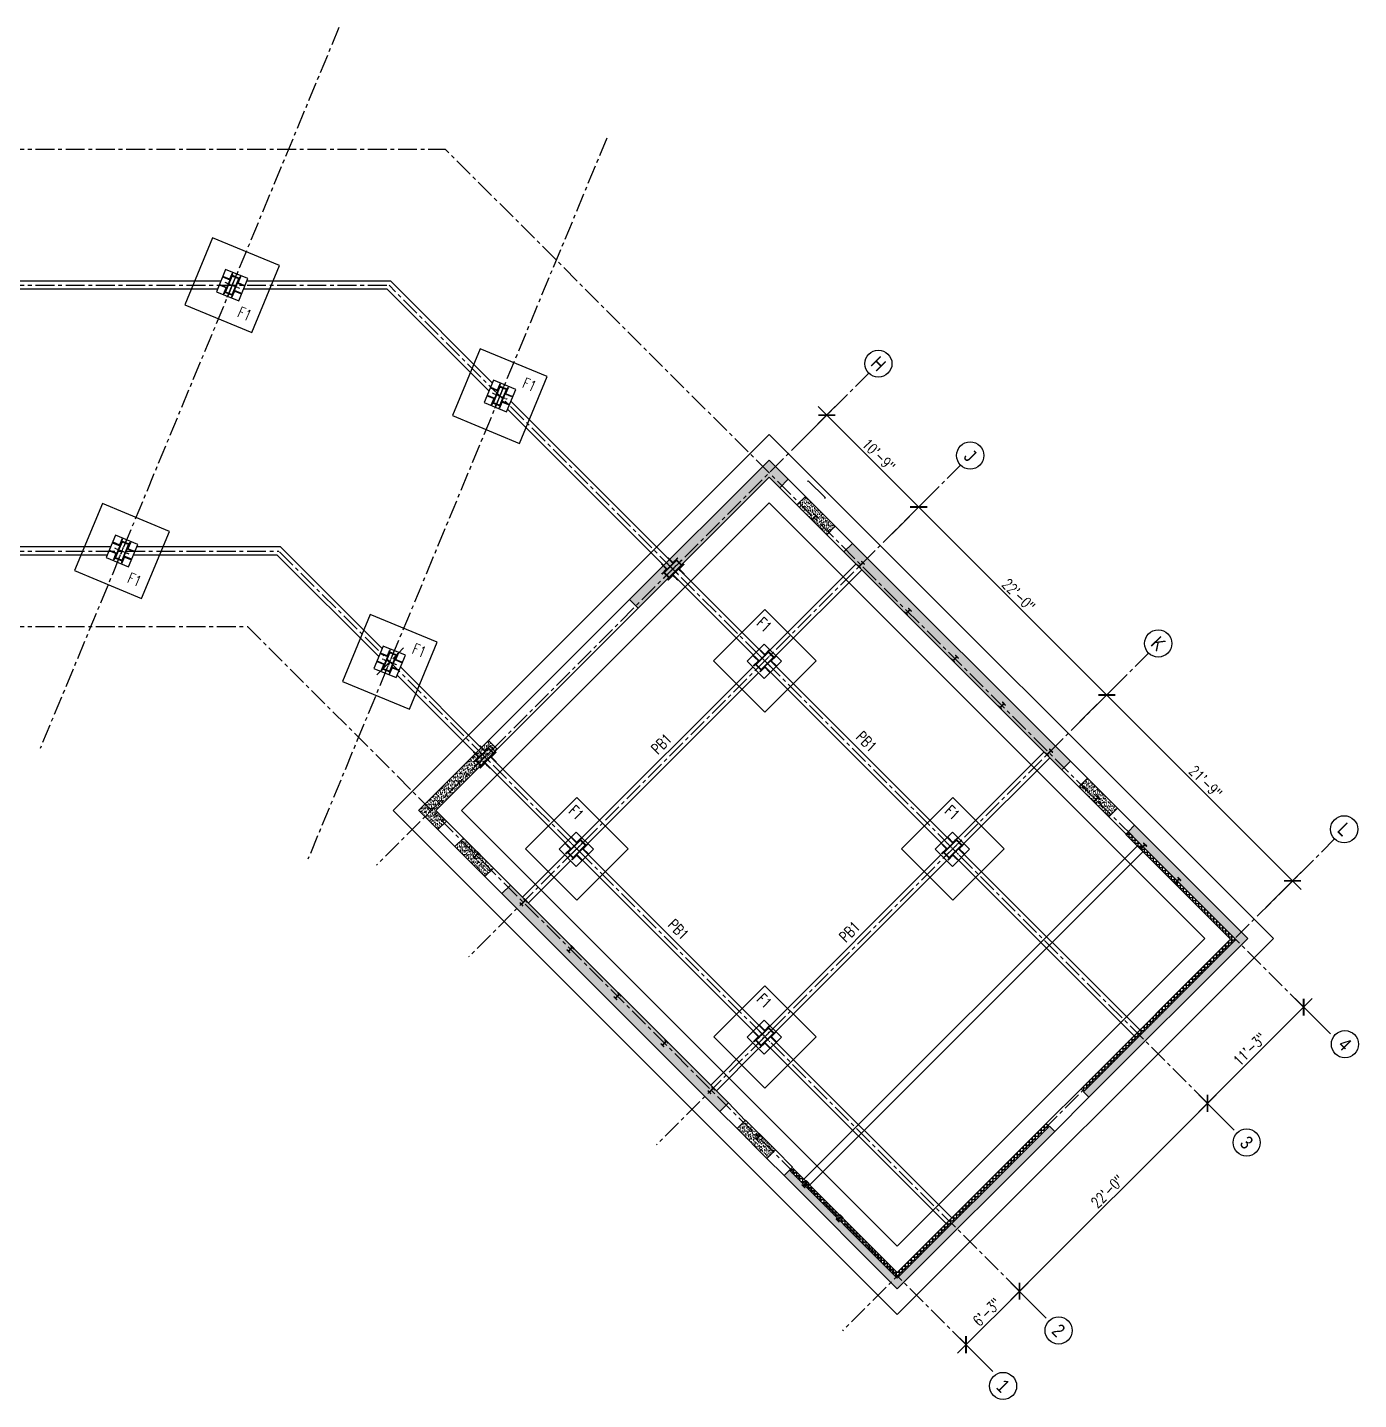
# Model space of a CAD drawing. Header units: inches. Extents: x 53231 to 57580, y 9630 to 11039.
# Drawn here: x 56259 to 57580, y 9630 to 10993 of the extents above; entities that cross this region are included whole.
import ezdxf
from ezdxf.enums import TextEntityAlignment as Align

# ---------------------------------------------------------------- set-up
doc = ezdxf.new("R2010")
doc.units = ezdxf.units.IN
doc.header["$MEASUREMENT"] = 0
doc.linetypes.add('CENTER', pattern=[2, 1.25, -0.25, 0.25, -0.25])
for name, color, linetype in [('A-HATCH RCC', 8, 'Continuous'), ('A-TEXT-P', 242, 'Continuous'), ('A-WALL-RAMPED EARTH', 4, 'Continuous'), ('A-WIN', 1, 'Continuous'), ('COLUMN', 4, 'Continuous'), ('Grid line', 1, 'CENTER'), ('HATCH', 253, 'Continuous'), ('L', 2, 'Continuous'), ('N-DIM-Z', 126, 'Continuous'), ('N-NOTE-Z', 242, 'Continuous'), ('WALL', 7, 'Continuous')]:
    doc.layers.add(name, color=color, linetype=linetype)
doc.styles.add('3-32', font='simplex.shx', dxfattribs={"width": 0.75, "height": 10.6666})
doc.styles.add('dim', font='arial.ttf')
doc.dimstyles.new('3-32', dxfattribs={"dimtxt": 10.666667, "dimasz": 12, "dimexe": 12, "dimexo": 4, "dimgap": 2, "dimtad": 1, "dimdec": 4, "dimzin": 3, "dimdsep": 46, "dimlunit": 4, "dimtxsty": '3-32', "dimblk": 'ARCHTICK', "dimcen": 0.046875, "dimdle": 12, "dimclrd": 1, "dimclre": 1, "dimclrt": 2, "dimadec": 0, "dimazin": 0, "dimtfac": 0.75, "dimtdec": 4, "dimtmove": 2, "dimatfit": 3, "dimldrblk": 'ARCHTICK', "dimfxl": 1, "dimfrac": 1, "dimtolj": 1, "dimtzin": 0, "dimlwd": -1, "dimlwe": -1, "dimarcsym": 0})
pattern_1 = [(45, (0, 0), (-0.265165, 0.265165), [])]
pattern_2 = [(30.5, (0, 0), (0.2584454, 2.88020771), [0, -2.28, 0, -2.55, 0, -2.4375]), (0.5, (0, 0), (3.15077722, 3.87814304), [0, -1.23, 0, -2.055, 0, -0.7875]), (320.5, (-1.8312, 0.2248), (4.63742878, -0.56085233), [0, -0.75, 0, -2.7, 0, -3.525]), (310.5, (-1.8312, 0.225), (4.6360217, 0.75716824), [0, -0.375, 0, -1.77, 0, -2.025])]
pattern_3 = [(0, (54643.69, 11328.5626), (0, 3), []), (90, (54643.69, 11328.5626), (-3, 2e-16), [])]

# ---------------------------------------------------------------- blocks, each defined once
blk = doc.blocks.new('_ARCHTICK')
at = {"color": 0, "linetype": 'ByBlock', "const_width": 0.15}
blk.add_lwpolyline([(-0.5, -0.5), (0.5, 0.5)], dxfattribs=at)
blk = doc.blocks.new('*D17')
at = {"layer": 'DEFPOINTS', "color": 0, "transparency": 16777216}
for p in [(57023.1, 10578.3), (57143.7, 10516.5), (57114.3, 10487.1)]:
    blk.add_point(p, dxfattribs=at)
at = {"layer": 'N-DIM-Z', "color": 1, "transparency": 16777216}
for p, q in [((57025.9, 10581.2), (57060.9, 10616.2)), ((57044, 10616.2), (57152.2, 10508)), ((57117.2, 10489.9), (57152.2, 10524.9))]:
    blk.add_line(p, q, dxfattribs=at)
at = {"layer": 'N-DIM-Z', "color": 1, "transparency": 16777216, "xscale": 12, "yscale": 12, "zscale": 12}
for p, rotation in [((57052.5, 10607.7), 135.0000000000711), ((57143.7, 10516.5), 315.0000000000711)]:
    blk.add_blockref('_ARCHTICK', p, dxfattribs=dict(at, rotation=rotation))
at = {"layer": 'N-DIM-Z', "color": 2, "transparency": 16777216, "insert": (57104, 10568), "char_height": 10.67, "attachment_point": 5, "rotation": 315, "style": '3-32'}
blk.add_mtext('\\A1;10\'-9"', dxfattribs=at)
blk = doc.blocks.new('*D18')
at = {"layer": 'DEFPOINTS', "color": 0, "transparency": 16777216}
for p in [(57114.3, 10487.1), (57330.4, 10329.8), (57301, 10300.4)]:
    blk.add_point(p, dxfattribs=at)
at = {"layer": 'N-DIM-Z', "color": 1, "transparency": 16777216}
for p, q in [((57117.2, 10489.9), (57152.2, 10524.9)), ((57135.2, 10524.9), (57338.8, 10321.3)), ((57303.8, 10303.3), (57338.8, 10338.3))]:
    blk.add_line(p, q, dxfattribs=at)
at = {"layer": 'N-DIM-Z', "color": 1, "transparency": 16777216, "xscale": 12, "yscale": 12, "zscale": 12}
for p, rotation in [((57143.7, 10516.5), 135.0000000000711), ((57330.4, 10329.8), 315.0000000000711)]:
    blk.add_blockref('_ARCHTICK', p, dxfattribs=dict(at, rotation=rotation))
at = {"layer": 'N-DIM-Z', "color": 2, "transparency": 16777216, "insert": (57242.9, 10429), "char_height": 10.67, "attachment_point": 5, "rotation": 315, "style": '3-32'}
blk.add_mtext('\\A1;22\'-0"', dxfattribs=at)
blk = doc.blocks.new('*D19')
at = {"layer": 'DEFPOINTS', "color": 0, "transparency": 16777216}
for p in [(57301, 10300.4), (57514.9, 10145.2), (57485.6, 10115.9)]:
    blk.add_point(p, dxfattribs=at)
at = {"layer": 'N-DIM-Z', "color": 1, "transparency": 16777216}
for p, q in [((57303.8, 10303.3), (57338.8, 10338.3)), ((57321.9, 10338.3), (57523.4, 10136.7)), ((57488.4, 10118.7), (57523.4, 10153.7))]:
    blk.add_line(p, q, dxfattribs=at)
at = {"layer": 'N-DIM-Z', "color": 1, "transparency": 16777216, "xscale": 12, "yscale": 12, "zscale": 12}
for p, rotation in [((57330.4, 10329.8), 135.0000000000711), ((57514.9, 10145.2), 315.0000000000711)]:
    blk.add_blockref('_ARCHTICK', p, dxfattribs=dict(at, rotation=rotation))
at = {"layer": 'N-DIM-Z', "color": 2, "transparency": 16777216, "insert": (57428.5, 10243.4), "char_height": 10.67, "attachment_point": 5, "rotation": 315, "style": '3-32'}
blk.add_mtext('\\A1;21\'-9"', dxfattribs=at)
blk = doc.blocks.new('*D20')
at = {"layer": 'DEFPOINTS', "color": 0, "transparency": 16777216}
for p in [(57525.8, 10019.7), (57555.2, 9990.3), (57459.7, 9894.9)]:
    blk.add_point(p, dxfattribs=at)
at = {"layer": 'N-DIM-Z', "color": 1, "transparency": 16777216}
for p, q in [((57421.9, 9915.8), (57534.3, 10028.2)), ((57552.4, 9993.2), (57517.3, 10028.2)), ((57456.9, 9897.7), (57421.9, 9932.7))]:
    blk.add_line(p, q, dxfattribs=at)
at = {"layer": 'N-DIM-Z', "color": 1, "transparency": 16777216, "xscale": 12, "yscale": 12, "zscale": 12}
for p, rotation in [((57525.8, 10019.7), 44.9999999997078), ((57430.4, 9924.2), 224.9999999997078)]:
    blk.add_blockref('_ARCHTICK', p, dxfattribs=dict(at, rotation=rotation))
at = {"layer": 'N-DIM-Z', "color": 2, "transparency": 16777216, "insert": (57472.2, 9977.9), "char_height": 10.67, "attachment_point": 5, "rotation": 45, "style": '3-32'}
blk.add_mtext('\\A1;11\'-3"', dxfattribs=at)
blk = doc.blocks.new('*D21')
at = {"layer": 'DEFPOINTS', "color": 0, "transparency": 16777216}
for p in [(57430.4, 9924.2), (57459.7, 9894.9), (57273, 9708.2)]:
    blk.add_point(p, dxfattribs=at)
at = {"layer": 'N-DIM-Z', "color": 1, "transparency": 16777216}
for p, q in [((57235.2, 9729.1), (57438.9, 9932.7)), ((57456.9, 9897.7), (57421.9, 9932.7)), ((57270.2, 9711), (57235.2, 9746))]:
    blk.add_line(p, q, dxfattribs=at)
at = {"layer": 'N-DIM-Z', "color": 1, "transparency": 16777216, "xscale": 12, "yscale": 12, "zscale": 12}
for p, rotation in [((57430.4, 9924.2), 44.9999999997078), ((57243.7, 9737.6), 224.9999999997078)]:
    blk.add_blockref('_ARCHTICK', p, dxfattribs=dict(at, rotation=rotation))
at = {"layer": 'N-DIM-Z', "color": 2, "transparency": 16777216, "insert": (57331.1, 9836.8), "char_height": 10.67, "attachment_point": 5, "rotation": 45, "style": '3-32'}
blk.add_mtext('\\A1;22\'-0"', dxfattribs=at)
blk = doc.blocks.new('*D22')
at = {"layer": 'DEFPOINTS', "color": 0, "transparency": 16777216}
for p in [(57243.7, 9737.6), (57273, 9708.2), (57220, 9655.2)]:
    blk.add_point(p, dxfattribs=at)
at = {"layer": 'N-DIM-Z', "color": 1, "transparency": 16777216}
for p, q in [((57182.2, 9676), (57252.2, 9746)), ((57270.2, 9711), (57235.2, 9746)), ((57217.2, 9658), (57182.2, 9693))]:
    blk.add_line(p, q, dxfattribs=at)
at = {"layer": 'N-DIM-Z', "color": 1, "transparency": 16777216, "xscale": 12, "yscale": 12, "zscale": 12}
for p, rotation in [((57243.7, 9737.6), 44.99999999970787), ((57190.7, 9684.5), 224.9999999997079)]:
    blk.add_blockref('_ARCHTICK', p, dxfattribs=dict(at, rotation=rotation))
at = {"layer": 'N-DIM-Z', "color": 2, "transparency": 16777216, "insert": (57211.3, 9716.9), "char_height": 10.67, "attachment_point": 5, "rotation": 45, "style": '3-32'}
blk.add_mtext('\\A1;6\'-3"', dxfattribs=at)
blk = doc.blocks.new('A$C77EE556A')
at = {"layer": 'HATCH'}
h = blk.add_hatch(dxfattribs=at)
h.set_pattern_fill('_USER', color=1, scale=0.375, angle=45, style=0, pattern_type=0)
h.set_pattern_definition(pattern_1)
h.paths.add_polyline_path([(0.5, -0.5), (0.5, -17.5), (7.5, -17.5), (7.5, -0.5)], flags=16)
h.paths.add_polyline_path([(0, 0), (0, -18), (8, -18), (8, 0)])
at = {"layer": 'COLUMN'}
blk.add_lwpolyline([(0, 0), (0, -18), (8, -18), (8, 0), (0, 0)], dxfattribs=at)
blk.add_lwpolyline([(0.5, -0.5), (0.5, -17.5), (7.5, -17.5), (7.5, -0.5)], close=True, dxfattribs=at)
at = {"layer": 'Grid line'}
for p, q in [((4, -22), (4, 4)), ((-4, -9), (12, -9))]:
    blk.add_line(p, q, dxfattribs=at)
blk = doc.blocks.new('A$C56BC41D7')
at = {"layer": 'HATCH'}
h = blk.add_hatch(dxfattribs=at)
h.set_pattern_fill('_USER', color=1, scale=0.375, angle=45, style=0, pattern_type=0)
h.set_pattern_definition(pattern_1)
edge = h.paths.add_edge_path()
edge.add_line((0.5, 6.8), (0.5, 0.8))
edge.add_arc((0.8, 0.8), 0.25, 180, 270)
edge.add_line((0.8, 0.5), (6.8, 0.5))
edge.add_arc((6.8, 0.2), 0.25, 0, 90, ccw=False)
edge.add_line((7, 0.2), (7, 0))
edge.add_line((7, 0), (0, 0))
edge.add_line((0, 0), (0, 7))
edge.add_line((0, 7), (0.2, 7))
edge.add_arc((0.2, 6.8), 0.25, 0, 90, ccw=False)
at = {"layer": 'COLUMN', "color": 4}
blk.add_lwpolyline([(0, 0), (0, 7), (0.2, 7, -0.414214), (0.5, 6.8), (0.5, 0.8, 0.414214), (0.8, 0.5), (6.8, 0.5, -0.414214), (7, 0.2), (7, 0)], format="xyb", close=True, dxfattribs=at)
blk = doc.blocks.new('A$C0E0D12C3')
at = {"layer": 'Grid line', "color": 4, "xscale": -1}
blk.add_blockref('A$C56BC41D7', (-4, 4), dxfattribs=at)
at = {"layer": 'Grid line'}
blk.add_blockref('A$C77EE556A', (-4, 9), dxfattribs=at)
at = {"layer": 'Grid line', "color": 4}
blk.add_blockref('A$C56BC41D7', (4, 4), dxfattribs=at)
at = {"layer": 'Grid line', "color": 4, "rotation": 180}
blk.add_blockref('A$C56BC41D7', (-4, -4), dxfattribs=at)
at = {"layer": 'Grid line', "color": 4, "xscale": -1, "rotation": 180}
blk.add_blockref('A$C56BC41D7', (4, -4), dxfattribs=at)
blk = doc.blocks.new('A$C48294E53')
at = {"layer": 'COLUMN', "color": 4}
blk.add_lwpolyline([(2.2, 7.6), (3.6, 7.6, -0.414214), (3.8, 7.4), (3.8, 2.5, -0.414214), (3.6, 2.3), (2.2, 2.3, 0.414214), (2, 2.2), (2, 2), (6.2, 2), (6.2, 2.2, 0.414214), (6, 2.3), (4.4, 2.3, -0.414214), (4.2, 2.5), (4.2, 7.4, -0.414214), (4.4, 7.6), (6, 7.6, 0.414214), (6.2, 7.8), (6.2, 8), (2, 8), (2, 7.8, 0.414214)], format="xyb", close=True, dxfattribs=at)
blk = doc.blocks.new('A$C0EAF4FF9')
at = {"layer": 'Grid line'}
h = blk.add_hatch(dxfattribs=at)
h.set_pattern_fill('_USER', color=256, scale=0.25, angle=45, style=0, pattern_type=0)
h.set_pattern_definition([(45, (0, 0), (-0.176777, 0.176777), [])])
edge = h.paths.add_edge_path()
edge.add_line((2.2, 7.7), (3.6, 7.7))
edge.add_arc((3.6, 7.5), 0.188, 0, 90, ccw=False)
edge.add_line((3.8, 7.5), (3.8, 2.6))
edge.add_arc((3.6, 2.6), 0.188, -90, 0, ccw=False)
edge.add_line((3.6, 2.4), (2.2, 2.4))
edge.add_arc((2.2, 2.2), 0.187, 90, 180)
edge.add_line((2, 2.2), (2, 2.1))
edge.add_line((2, 2.1), (6.2, 2.1))
edge.add_line((6.2, 2.1), (6.2, 2.2))
edge.add_arc((6, 2.2), 0.188, 0, 90)
edge.add_line((6, 2.4), (4.4, 2.4))
edge.add_arc((4.4, 2.6), 0.188, 180, 270, ccw=False)
edge.add_line((4.2, 2.6), (4.2, 7.5))
edge.add_arc((4.4, 7.5), 0.188, 90, 180, ccw=False)
edge.add_line((4.4, 7.7), (6, 7.7))
edge.add_arc((6, 7.9), 0.187, 270, 360)
edge.add_line((6.2, 7.9), (6.2, 8.1))
edge.add_line((6.2, 8.1), (2, 8.1))
edge.add_line((2, 8.1), (2, 7.9))
edge.add_arc((2.2, 7.9), 0.188, 180, 270)
blk.add_blockref('A$C48294E53', (0, 0.1), dxfattribs=at)

msp = doc.modelspace()

# ---------------------------------------------------------------- hatches: boundary and pattern name
at = {"layer": 'A-HATCH RCC'}
h = msp.add_hatch(dxfattribs=at)
h.set_pattern_fill('AR-SAND,_O', color=8, scale=1.5, angle=353, double=1)
h.set_pattern_definition(pattern_2)
h.paths.add_polyline_path([(56995.15625581, 10563.10278627), (56856.5633267, 10424.50985716), (56865.04860807, 10416.02457578), (56995.15625581, 10546.13222352), (57005.76285752, 10535.5256218), (57014.2481389, 10544.01090318)])
h = msp.add_hatch(dxfattribs=at)
h.set_pattern_fill('AR-SAND,_O', color=8, scale=1.5, angle=353, double=1)
h.set_pattern_definition(pattern_2)
h.paths.add_polyline_path([(57052.43190508, 10488.85657424), (57060.91718646, 10497.34185562), (57031.21870165, 10527.04034043), (57022.73342027, 10518.55505905)])
h = msp.add_hatch(dxfattribs=at)
h.set_pattern_fill('AR-SAND,_O', color=8, scale=1.5, angle=353, double=1)
h.set_pattern_definition(pattern_2)
h.paths.add_polyline_path([(57285.77714287, 10255.51133645), (57294.26242425, 10263.99661783), (57077.88774921, 10480.37129287), (57069.40246783, 10471.88601149)])
h = msp.add_hatch(dxfattribs=at)
h.set_pattern_fill('AR-SAND,_O', color=8, scale=1.5, angle=353, double=1)
h.set_pattern_definition(pattern_2)
edge = h.paths.add_edge_path()
edge.add_line((56647.25971946, 10215.20624992), (56716.55618402, 10284.50271448))
edge.add_line((56716.55618402, 10284.50271448), (56725.04146539, 10276.01743311))
edge.add_line((56725.04146539, 10276.01743311), (56664.23028221, 10215.20624992))
edge.add_line((56664.23028221, 10215.20624992), (56674.83688393, 10204.59964821))
edge.add_line((56674.83688393, 10204.59964821), (56666.35160256, 10196.11436683))
edge.add_line((56666.35160256, 10196.11436683), (56647.32510122, 10215.14086817))
h = msp.add_hatch(dxfattribs=at)
h.set_pattern_fill('AR-SAND,_O', color=8, scale=1.5, angle=353, double=1)
h.set_pattern_definition(pattern_2)
h.paths.add_polyline_path([(57332.44619043, 10208.84228889), (57340.93147181, 10217.32757027), (57311.232987, 10247.02605508), (57302.74770562, 10238.5407737)])
h = msp.add_hatch(dxfattribs=at)
h.set_pattern_fill('_USER,_O', color=256, scale=3, double=1, pattern_type=0)
h.set_pattern_definition(pattern_3)
h.paths.add_polyline_path([(57458.66475085, 10086.86636916), (57351.89162689, 10193.63949312), (57349.43024694, 10191.17811317), (57453.37494379, 10087.23341635), (57304.88251976, 9938.74099228), (57307.71094689, 9935.91256515), (57310.53937401, 9938.74099228)])
h = msp.add_hatch(dxfattribs=at)
h.set_pattern_fill('AR-SAND,_O', color=8, scale=1.5, angle=353, double=1)
h.set_pattern_definition(pattern_2)
h.paths.add_polyline_path([(57357.90203456, 10200.35700752), (57351.53807353, 10193.99304649), (57458.66475088, 10086.86636914), (57307.3573935, 9935.55901176), (57312.66069435, 9930.2557109), (57470.33201276, 10087.92702931)])
h = msp.add_hatch(dxfattribs=at)
h.set_pattern_fill('AR-SAND,_O', color=8, scale=1.5, angle=353, double=1)
h.set_pattern_definition(pattern_2)
edge = h.paths.add_edge_path()
edge.add_arc((56704.88892213, 10174.54761001), 0.5, 135.0000000002, 225, ccw=False)
edge.add_line((56704.53536874, 10174.9011634), (56691.80744668, 10187.62908546))
edge.add_line((56691.80744668, 10187.62908546), (56683.3221653, 10179.14380408))
edge.add_line((56683.3221653, 10179.14380408), (56713.02065011, 10149.44531927))
edge.add_line((56713.02065011, 10149.44531927), (56721.50593149, 10157.93060065))
edge.add_line((56721.50593149, 10157.93060065), (56708.77800943, 10170.65852271))
edge.add_arc((56708.42445604, 10171.0120761), 0.5, 225, 314.9999999998, ccw=False)
edge.add_line((56708.07090265, 10170.65852271), (56706.47991239, 10172.24951297))
edge.add_line((56706.47991239, 10172.24951297), (56702.94437848, 10168.71397906))
edge.add_line((56702.94437848, 10168.71397906), (56704.53536874, 10167.1229888))
edge.add_arc((56704.18181535, 10166.76943541), 0.5, 315, 405, ccw=False)
edge.add_line((56704.53536874, 10166.41588202), (56700.29272805, 10170.65852271))
edge.add_arc((56700.64628144, 10170.30496932), 0.5, 405, 495, ccw=False)
edge.add_line((56700.99983483, 10170.65852271), (56702.59082509, 10169.06753245))
edge.add_line((56702.59082509, 10169.06753245), (56706.126359, 10172.60306636))
edge.add_line((56706.126359, 10172.60306636), (56704.53536874, 10174.19405662))
h = msp.add_hatch(dxfattribs=at)
h.set_pattern_fill('AR-SAND,_O', color=8, scale=1.5, angle=353, double=1)
h.set_pattern_definition(pattern_2)
h.paths.add_polyline_path([(56755.44705699, 10123.98947515, -0.4142135624), (56754.7399502, 10123.98947515), (56753.14895995, 10125.58046541), (56749.61342604, 10122.0449315), (56751.2044163, 10120.45394124, -0.4142135624), (56751.2044163, 10119.74683446), (56746.96177561, 10123.98947515, -0.4142135624), (56747.66888239, 10123.98947515), (56749.25987265, 10122.39848489), (56752.79540656, 10125.9340188), (56751.2044163, 10127.52500906, -0.4142135624), (56751.2044163, 10128.23211584), (56738.47649424, 10140.9600379), (56729.99121286, 10132.47475653), (56946.36588791, 9916.10008148), (56954.85116928, 9924.58536286), (56942.12324722, 9937.31328492, -0.4142135624), (56941.41614044, 9937.31328492), (56939.82515018, 9938.90427518), (56936.28961627, 9935.36874127), (56937.88060653, 9933.77775101, -0.4142135624), (56937.88060653, 9933.07064423), (56933.63796584, 9937.31328492, -0.4142135624), (56934.34507263, 9937.31328492), (56935.93606288, 9935.72229466), (56939.47159679, 9939.25782857), (56937.88060653, 9940.84881882, -0.4142135624), (56937.88060653, 9941.5559256)])
h = msp.add_hatch(dxfattribs=at)
h.set_pattern_fill('AR-SAND,_O', color=8, scale=1.5, angle=353, double=1)
h.set_pattern_definition(pattern_2)
h.paths.add_polyline_path([(56963.33645065, 9899.12951873), (56971.82173202, 9907.6148001), (57001.52021683, 9877.91631529), (56993.03493546, 9869.43103392)])
h = msp.add_hatch(dxfattribs=at)
h.set_pattern_fill('AR-SAND,_O', color=8, scale=1.5, angle=353, double=1)
h.set_pattern_definition(pattern_2)
edge = h.paths.add_edge_path()
edge.add_line((57122.43547642, 9750.63709468), (57015.30879907, 9857.76377203))
edge.add_line((57015.30879907, 9857.76377203), (57010.00549821, 9852.46047117))
edge.add_line((57010.00549821, 9852.46047117), (57122.43547642, 9740.03049296))
edge.add_line((57122.43547642, 9740.03049296), (57278.71956886, 9896.3145854))
edge.add_line((57278.71956886, 9896.3145854), (57273.416268, 9901.61788626))
edge.add_line((57273.416268, 9901.61788626), (57122.47175699, 9750.63709468))
h = msp.add_hatch(dxfattribs=at)
h.set_pattern_fill('_USER,_O', color=256, scale=3, double=1, pattern_type=0)
h.set_pattern_definition(pattern_3)
h.paths.add_polyline_path([(57273.06305448, 9901.26467275), (57270.23428748, 9904.09276), (57122.43547642, 9756.29394893), (57018.49077959, 9860.23864577), (57015.66235246, 9857.41021864), (57122.43547642, 9750.63709468)])

# ---------------------------------------------------------------- linework, layer by layer
for p, q in [((57029.80448809, 9848.92493727), (57360.74395548, 10179.86440466)), ((57035.46134234, 9843.26808302), (57366.40080973, 10174.20755041))]:
    msp.add_line(p, q)
at = {"layer": 'A-WALL-RAMPED EARTH'}
for points in [[(56995.15625581, 10563.10278627), (56856.5633267, 10424.50985716), (56865.04860807, 10416.02457578), (56995.15625581, 10546.13222352), (57005.76285752, 10535.5256218), (57014.2481389, 10544.01090318), (56995.15625581, 10563.10278627)], [(56647.25971946, 10215.20624992), (56716.55618402, 10284.50271448), (56725.04146539, 10276.01743311), (56664.23028221, 10215.20624992), (56674.83688393, 10204.59964821), (56666.35160256, 10196.11436683), (56647.32510122, 10215.14086817)], [(57458.66475088, 10086.86636914), (57351.89867251, 10193.64653869), (57349.43024698, 10191.17811316), (57453.37494381, 10087.23341632), (57304.88251976, 9938.74099227), (57307.71094689, 9935.91256515), (57458.66475088, 10086.86636914)], [(57470.33201276, 10087.92702931), (57312.66069435, 9930.2557109), (57307.3573935, 9935.55901176), (57458.66475088, 10086.86636914), (57351.53807353, 10193.99304649), (57357.90203456, 10200.35700752), (57470.33201276, 10087.92702931)], [(57122.43547642, 9750.63709468), (57015.30879907, 9857.76377203), (57010.00549821, 9852.46047117), (57122.43547642, 9740.03049296), (57278.71956886, 9896.3145854), (57273.416268, 9901.61788626), (57122.47175699, 9750.63709468)]]:
    msp.add_lwpolyline(points, dxfattribs=at)
for points in [[(57022.73342027, 10518.55505905), (57031.21870165, 10527.04034043), (57060.91718646, 10497.34185562), (57052.43190508, 10488.85657424)], [(57069.40246783, 10471.88601149), (57077.88774921, 10480.37129287), (57294.26242425, 10263.99661783), (57285.77714287, 10255.51133645)], [(57302.74770562, 10238.5407737), (57311.232987, 10247.02605508), (57340.93147181, 10217.32757027), (57332.44619043, 10208.84228889)], [(56683.3221653, 10179.14380408), (56691.80744668, 10187.62908546), (56721.50593149, 10157.93060065), (56713.02065011, 10149.44531927)], [(56729.99121286, 10132.47475653), (56738.47649424, 10140.9600379), (56954.85116928, 9924.58536286), (56946.36588791, 9916.10008148)], [(56963.33645065, 9899.12951873), (56971.82173202, 9907.6148001), (57001.52021683, 9877.91631529), (56993.03493546, 9869.43103392)], [(57273.06305448, 9901.26467275), (57270.23432997, 9904.09271752), (57122.43547642, 9756.29394893), (57018.1372262, 9860.59219916), (57015.30879907, 9857.76377203), (57122.43547642, 9750.63709468), (57273.06305448, 9901.26467275)]]:
    msp.add_lwpolyline(points, close=True, dxfattribs=at)
at = {"layer": 'A-WIN', "color": 175}
msp.add_lwpolyline([(57033.34002199, 10541.88958283), (57034.04712877, 10542.59668961), (57051.01769152, 10525.62612686), (57050.31058474, 10524.91902008)], dxfattribs=at)
at = {"layer": 'Grid line', "ltscale": 15}
for p, q in [((56568.16685236, 10992.79055706), (56271.5899417, 10276.79055706)), ((56833.95237014, 10882.69859092), (56537.37545948, 10166.69859092)), ((54496.85257753, 10871.79055706), (56673.74056295, 10871.79055706)), ((57525.83339488, 10019.69772513), (56673.74056295, 10871.79055707)), ((54496.85257753, 10736.79055706), (56617.82173203, 10736.79055706)), ((57430.37397942, 9924.23830967), (56617.82173203, 10736.79055707)), ((57094.31996256, 10649.53857096), (56605.5657964, 10160.7844048)), ((57185.29805103, 10558.08310988), (56696.78257117, 10069.56763003)), ((54496.85257753, 10472.79055706), (56508.46935156, 10472.79055706)), ((57243.69778919, 9737.56211944), (56508.46935156, 10472.79055707)), ((54496.85257753, 10397.79055706), (56477.40333438, 10397.79055706)), ((57190.6647806, 9684.52911085), (56477.40333438, 10397.79055707)), ((57190.6647806, 9684.52911085), (56477.40333438, 10397.79055707)), ((56605.70494532, 10349.84221853), (56632.31959951, 10376.45687271)), ((57371.97424126, 10371.40691965), (56883.45876141, 9882.89143979)), ((57556.76779746, 10187.09073607), (57068.0136313, 9698.33656991))]:
    msp.add_line(p, q, dxfattribs=at)
at = {"layer": 'L', "color": 2}
for p, q in [((56716.55618402, 10284.50271448), (56856.5633267, 10424.50985716)), ((56725.04146539, 10276.01743311), (56865.04860807, 10416.02457578))]:
    msp.add_line(p, q, dxfattribs=at)
at = {"layer": 'N-NOTE-Z'}
for centre in [(57103.6272178, 10658.8458262), (57194.84399257, 10567.62905142), (57381.52018281, 10380.95286119), (57566.0750527, 10196.3979913), (57566.8520884, 9982.9216723), (57469.27135259, 9885.3409365), (57282.59516236, 9698.66474627), (57227.44083343, 9643.51041733)]:
    msp.add_circle(centre, 13.5, dxfattribs=at)
at = {"layer": 'WALL', "color": 3}
for p, q in [((56450.79632823, 10740.79055706), (56228.19013095, 10740.79055706)), ((56619.47858628, 10740.79055706), (56476.77374104, 10740.79055706)), ((56720.38615005, 10639.8829933), (56619.47858628, 10740.79055706)), ((56447.48261974, 10732.79055707), (56228.19013095, 10732.79055707)), ((56616.16487778, 10732.79055707), (56473.46003254, 10732.79055707)), ((56717.07244155, 10631.8829933), (56616.16487778, 10732.79055707)), ((56896.16130644, 10464.1078369), (56738.7549548, 10621.51418854)), ((56890.50445219, 10458.45098265), (56735.4412463, 10613.51418854)), ((56341.44394777, 10476.79055706), (56228.19013095, 10476.79055706)), ((56338.13023927, 10468.79055707), (56228.19013095, 10468.79055707)), ((56506.81249731, 10468.79055707), (56364.10765208, 10468.79055707)), ((56510.12620581, 10476.79055706), (56367.42136057, 10476.79055706)), ((56607.72006108, 10367.88299329), (56506.81249731, 10468.79055707)), ((56611.03376958, 10375.88299329), (56510.12620581, 10476.79055706)), ((56985.25676088, 10375.01238248), (56904.64658782, 10455.62255553)), ((56996.085188, 10374.5271011), (57081.42328311, 10459.86519622)), ((57001.74204224, 10368.87024685), (57087.08013736, 10454.20834197)), ((56979.59990663, 10369.35552823), (56898.98973357, 10449.96570128)), ((56709.48511621, 10277.43164667), (56629.40257434, 10357.51418854)), ((56809.40899776, 10187.85091087), (56979.11462525, 10357.55653835)), ((57171.93295111, 10188.33619224), (57001.52021684, 10358.74892651)), ((56703.82826196, 10271.77479242), (56626.08886584, 10349.51418854)), ((56815.06585201, 10182.19405662), (56984.7714795, 10351.8996841)), ((57166.27609686, 10182.67933799), (56995.86336259, 10353.09207226)), ((56798.58057064, 10188.33619224), (56723.62725183, 10263.28951105)), ((57182.76137823, 10187.85091086), (57268.09947335, 10273.18900598)), ((57188.41823248, 10182.19405662), (57273.7563276, 10267.53215173)), ((56792.92371639, 10182.67933799), (56717.97039758, 10257.6326568)), ((56750.49730952, 10128.93922262), (56792.43843502, 10170.88034812)), ((56979.59990663, 9996.00314776), (56809.18717236, 10166.41588203)), ((56985.25676088, 10001.66000201), (56814.84402661, 10172.07273628)), ((56996.085188, 10001.17472063), (57165.79081548, 10170.88034812)), ((57357.5484166, 9991.40701827), (57182.53955283, 10166.41588203)), ((57363.20526391, 9997.06387945), (57188.19640708, 10172.07273628)), ((56756.15416377, 10123.28236837), (56798.09528926, 10165.22349387)), ((57001.74204225, 9995.51786638), (57171.44766973, 10165.22349387)), ((56937.17349975, 9942.26303239), (56979.11462525, 9984.20415788)), ((56942.830354, 9936.60617814), (56984.7714795, 9978.54730363)), ((57170.87245526, 9804.73059914), (56995.8633626, 9979.7396918)), ((57176.52930257, 9810.38746032), (57001.52021685, 9985.39654605))]:
    msp.add_line(p, q, dxfattribs=at)
at = {"layer": 'WALL', "color": 2}
for p, q in [((57023.08697366, 10518.20150566), (57005.76285753, 10535.5256218)), ((57031.21870165, 10527.04034043), (57014.2481389, 10544.01090318)), ((57077.88774921, 10480.37129287), (57060.91718646, 10497.34185562)), ((57069.75602122, 10471.5324581), (57052.43190508, 10488.85657424)), ((57311.232987, 10247.02605508), (57294.26242425, 10263.99661783)), ((57303.10125901, 10238.18722031), (57285.77714288, 10255.51133645)), ((57349.77030657, 10191.51817275), (57332.44619043, 10208.84228889)), ((57357.90203456, 10200.35700752), (57340.93147181, 10217.32757027)), ((56683.3221653, 10179.14380408), (56666.35160256, 10196.11436683)), ((56691.80744668, 10187.62908546), (56674.83688393, 10204.59964821)), ((56738.47649424, 10140.9600379), (56721.50593149, 10157.93060065)), ((56729.99121286, 10132.47475653), (56713.02065011, 10149.44531927)), ((57270.23432997, 9904.09271752), (57304.88251976, 9938.74099227)), ((56954.85116928, 9924.58536285), (56971.46817864, 9907.26124672)), ((57278.71956886, 9896.3145854), (57312.66069435, 9930.2557109)), ((56963.33645065, 9899.12951873), (56946.36588791, 9916.10008148)), ((56993.03493546, 9869.43103392), (57010.00549821, 9852.46047118)), ((57001.52021683, 9877.91631529), (57018.49077959, 9860.94575255)), ((57018.1372262, 9860.59219916), (57018.49077959, 9860.94575255))]:
    msp.add_line(p, q, dxfattribs=at)
at = {"layer": 'WALL'}
msp.add_line((56717.97039758, 10278.84586023), (56723.62725183, 10273.18900598), dxfattribs=at)
at = {"layer": 'WALL', "color": 3}
for points in [[(56415.09191365, 10717.30749746), (56481.61124, 10689.75429033), (56509.16444713, 10756.27361667), (56442.64512079, 10783.8268238)], [(56455.63382719, 10752.46931264), (56446.44942481, 10730.29620386), (56468.62253359, 10721.11180149), (56477.80693597, 10743.28491027)], [(56680.87743144, 10607.21553131), (56747.39675778, 10579.66232418), (56774.94996491, 10646.18165052), (56708.43063857, 10673.73485765)], [(56721.41934497, 10642.37734649), (56712.2349426, 10620.20423771), (56734.40805138, 10611.01983534), (56743.59245375, 10633.19294412)], [(56995.22163756, 10588.49324864), (57495.78785689, 10087.92702931), (57122.43547642, 9714.57464884), (56621.86925709, 10215.14086817)], [(56305.73953319, 10453.30749746), (56372.25885953, 10425.75429033), (56399.81206666, 10492.27361667), (56333.29274032, 10519.8268238)], [(56995.22163756, 10520.61099764), (57427.90560589, 10087.92702931), (57122.43547642, 9782.45689983), (56689.75150809, 10215.14086817)], [(56346.28144672, 10488.46931264), (56337.09704434, 10466.29620386), (56359.27015312, 10457.11180149), (56368.4545555, 10479.28491027)], [(56940.00192688, 10363.69867397), (56990.91361512, 10312.78698573), (57041.82530337, 10363.69867397), (56990.91361512, 10414.61036222)], [(56571.52505098, 10343.21553131), (56638.04437732, 10315.66232418), (56665.59758445, 10382.18165052), (56599.07825811, 10409.73485765)], [(56612.06696451, 10378.37734649), (56602.88256213, 10356.20423771), (56625.05567091, 10347.01983534), (56634.24007329, 10369.19294412)], [(56990.42833375, 10380.18395535), (56973.457771, 10363.2133926), (56990.42833375, 10346.24282985), (57007.39889649, 10363.2133926)], [(56753.32573664, 10177.02248374), (56804.23742489, 10126.1107955), (56855.14911313, 10177.02248374), (56804.23742489, 10227.93417199)], [(57126.67811711, 10177.02248374), (57177.58980535, 10126.11079549), (57228.5014936, 10177.02248374), (57177.58980535, 10227.93417199)], [(56803.75214351, 10193.50776511), (56786.78158077, 10176.53720237), (56803.75214351, 10159.56663962), (56820.72270626, 10176.53720237)], [(57177.10452398, 10193.50776511), (57160.13396123, 10176.53720237), (57177.10452398, 10159.56663962), (57194.07508673, 10176.53720237)], [(56940.17870357, 9990.16951681), (56991.09039182, 9939.25782857), (57042.00208006, 9990.16951681), (56991.09039182, 10041.08120506)], [(56990.42833375, 10006.83157488), (56973.457771, 9989.86101213), (56990.42833375, 9972.89044938), (57007.3988965, 9989.86101213)]]:
    msp.add_lwpolyline(points, close=True, dxfattribs=at)

# ---------------------------------------------------------------- block references
at = {"layer": 'Grid line', "ltscale": 10}
for p, rotation in [((56462.12818039, 10736.79055706), 337.4999999999239), ((56727.91369818, 10626.69859092), 337.4999999999238), ((56352.77579992, 10472.79055706), 337.4999999999238), ((56899.69684035, 10454.91544875), 315.0000000000664), ((56618.56131771, 10362.69859091), 337.4999999999238), ((56990.91361512, 10363.69867397), 315.0000000000664), ((56713.02065012, 10268.23925851), 315.0000000000664), ((56804.23742489, 10177.02248374), 315.0000000000664), ((57177.58980535, 10177.02248374), 315.0000000000666), ((56990.91361512, 9990.34629351), 315.0000000000666)]:
    msp.add_blockref('A$C0E0D12C3', p, dxfattribs=dict(at, rotation=rotation))
at = {"layer": 'Grid line', "rotation": 315.0000000000688}
for p in [(57033.29726924, 10505.07727746), (57079.90002554, 10458.47452116), (57126.5690731, 10411.8054736), (57173.23812066, 10365.13642605), (57219.90716821, 10318.46737849), (57266.57621577, 10271.79833093), (57313.24526333, 10225.12928337), (57359.91431089, 10178.46023581), (56698.10744175, 10169.88744997), (57393.85543639, 10144.51911032), (56744.77648931, 10123.21840242), (56791.44553687, 10076.54935486), (56838.11458443, 10029.8803073), (56884.78363199, 9983.21125974), (56931.45267955, 9936.54221218), (56978.1217271, 9889.87316462), (57024.79077466, 9843.20411707), (57058.73190016, 9809.26299157)]:
    msp.add_blockref('A$C0EAF4FF9', p, dxfattribs=at)

# ---------------------------------------------------------------- texts
at = {"layer": 'A-TEXT-P', "color": 2, "char_height": 10.6666, "attachment_point": 1, "style": '3-32'}
for insert, rotation in [((56877.03396743, 10277.51937344), 45), ((57088.10605926, 10294.87435581), 315), ((56901.42986902, 10108.19816558), 315), ((57063.71015766, 10090.84318321), 45)]:
    msp.add_mtext_dynamic_manual_height_columns('\\A1;PB1', width=117.5719323944, gutter_width=30, heights=[0], dxfattribs=dict(at, insert=insert, rotation=rotation))
at = {"layer": 'N-NOTE-Z', "color": 2, "style": 'dim', "width": 0.8}
for s, p in [('H', (57103.6272178, 10658.8458262)), ('J', (57194.84399257, 10567.62905142)), ('K', (57381.52018281, 10380.95286119)), ('L', (57566.0750527, 10196.3979913)), ('4', (57566.8520884, 9982.9216723)), ('3', (57469.27135259, 9885.3409365)), ('2', (57282.59516236, 9698.66474627)), ('1', (57227.44083343, 9643.51041733))]:
    msp.add_text(s, height=13.5, rotation=315.0000000001, dxfattribs=at).set_placement(p, align=Align.MIDDLE_CENTER)
at = {"layer": 'WALL', "color": 3, "char_height": 10.6666, "attachment_point": 5, "style": '3-32'}
for insert, rotation in [((56474.67465792, 10708.30978256), 337.5), ((56757.31684691, 10637.99560453), 337.5), ((56365.32227746, 10444.30978256), 337.5), ((56990.3135765, 10399.53123885), 316.2738816367), ((56647.96446644, 10373.99560452), 337.5), ((56803.63738627, 10212.85504861), 316.2738816367), ((57176.98976674, 10212.85504861), 316.2738816367), ((56990.4903532, 10026.00208168), 316.2738816367)]:
    msp.add_mtext('\\A1;F1', dxfattribs=dict(at, insert=insert, rotation=rotation))

# ---------------------------------------------------------------- dimensions: what is measured, and where the dimension line sits
at = {"layer": 'N-DIM-Z'}
for base, p1, p2, angle, picture, middle in [((57143.67388162, 10516.45894048), (57023.10567523, 10578.32428363), (57114.32245, 10487.10750885), 135.0000000001, '*D17', (57103.96924661, 10567.97108023)), ((57330.35007186, 10329.78275024), (57114.32245, 10487.10750885), (57300.99864023, 10300.43131862), 135.0000000001, '*D18', (57242.91572911, 10429.02459773)), ((57514.90494175, 10145.22788035), (57300.99864023, 10300.43131862), (57485.55351012, 10115.87644873), 135.0000000001, '*D19', (57428.53125917, 10243.40906767)), ((57525.83339488, 10019.69772513), (57459.72541105, 9894.88687805), (57555.18482651, 9990.34629351), 224.9999999997, '*D20', (57472.19993479, 9977.87176977)), ((57430.37397942, 9924.23830967), (57273.04922081, 9708.21068781), (57459.72541105, 9894.88687805), 224.9999999997, '*D21', (57331.13213194, 9836.80396692)), ((57243.69778919, 9737.56211944), (57220.01621222, 9655.17767922), (57273.04922081, 9708.21068781), 224.9999999997, '*D22', (57211.27753253, 9716.94936751))]:
    dim = msp.add_linear_dim(base=base, p1=p1, p2=p2, angle=angle, dimstyle='3-32', dxfattribs=at)
    dim.commit()
    dim.dimension.update_dxf_attribs({"geometry": picture, "text_midpoint": middle})

doc.saveas('drawing.dxf')
